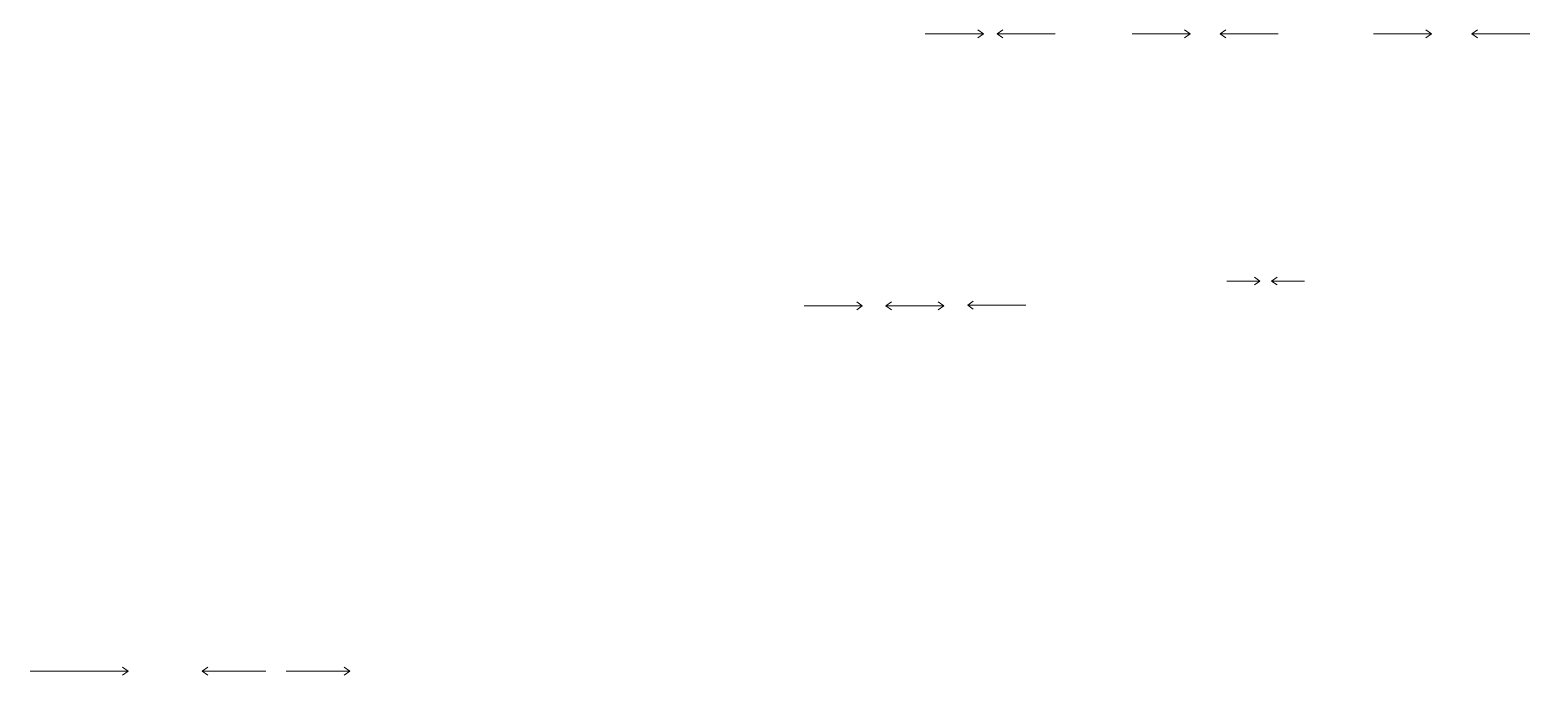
# Model space of a CAD drawing. Header units: inches. Extents: x 211391 to 214260, y -106888 to -102532.
# Drawn here: x 211391 to 212464, y -102994 to -102532 of the extents above; entities that cross this region are included whole.
import ezdxf

# ---------------------------------------------------------------- set-up
doc = ezdxf.new("R2010")
doc.units = ezdxf.units.IN
doc.header["$MEASUREMENT"] = 0
doc.layers.get('0').update_dxf_attribs({"color": 4})
doc.layers.add('WORKING', color=1, linetype='Continuous', lineweight=9)
doc.styles.add('arial', font='ARIALN.TTF', dxfattribs={"height": 5})
doc.dimstyles.new('WORKING', dxfattribs={"dimtxt": 5, "dimasz": 1, "dimexe": 1, "dimexo": 1, "dimgap": 1, "dimtad": 1, "dimdec": 1, "dimlunit": 4, "dimtxsty": 'arial', "dimblk": 'OBLIQUE', "dimcen": 0, "dimdle": 1, "dimclrd": 1, "dimclre": 1, "dimclrt": 2, "dimadec": 0, "dimazin": 0, "dimtfac": 0.5, "dimtdec": 1, "dimtmove": 1, "dimatfit": 3, "dimldrblk": 'OBLIQUE', "dimfxl": 1, "dimfxlon": 1, "dimfrac": 1, "dimlwd": 13, "dimlwe": 13, "dimarcsym": 0})

# ---------------------------------------------------------------- blocks, each defined once
blk = doc.blocks.new('_Oblique')
at = {"color": 0, "linetype": 'ByBlock', "lineweight": -2}
blk.add_line((-0.5, -0.5), (0.5, 0.5), dxfattribs=at)

msp = doc.modelspace()

# ---------------------------------------------------------------- leaders
at = {"layer": 'WORKING', "ltscale": 15}
for points in [[(212073.1, -102535.3), (212031.5, -102535.3)], [(212083, -102535.3), (212124.5, -102535.3)], [(212221, -102535.3), (212179.4, -102535.3)], [(212242.4, -102535.3), (212284, -102535.3)], [(212393.5, -102535.3), (212352, -102535.3)], [(212422.5, -102535.3), (212464, -102535.3)], [(212270.9, -102712.1), (212247.2, -102712.1)], [(212279.1, -102712.1), (212302.7, -102712.1)], [(211986.5, -102729.8), (211945, -102729.8)], [(212044.8, -102729.8), (212003.3, -102729.8)], [(212003.3, -102729.8), (212044.8, -102729.8)], [(212061.9, -102729.3), (212103.4, -102729.3)], [(211461.4, -102991.2), (211391.3, -102991.2)], [(211514.5, -102991.2), (211560, -102991.2)], [(211620, -102991.2), (211574.5, -102991.2)]]:
    msp.add_leader(points, dimstyle='WORKING', override={"dimasz": 4, "dimgap": 0.5, "dimtad": 0, "dimldrblk": 'Open90', "dimfxl": 0.703125}, dxfattribs=at)

doc.saveas('drawing.dxf')
